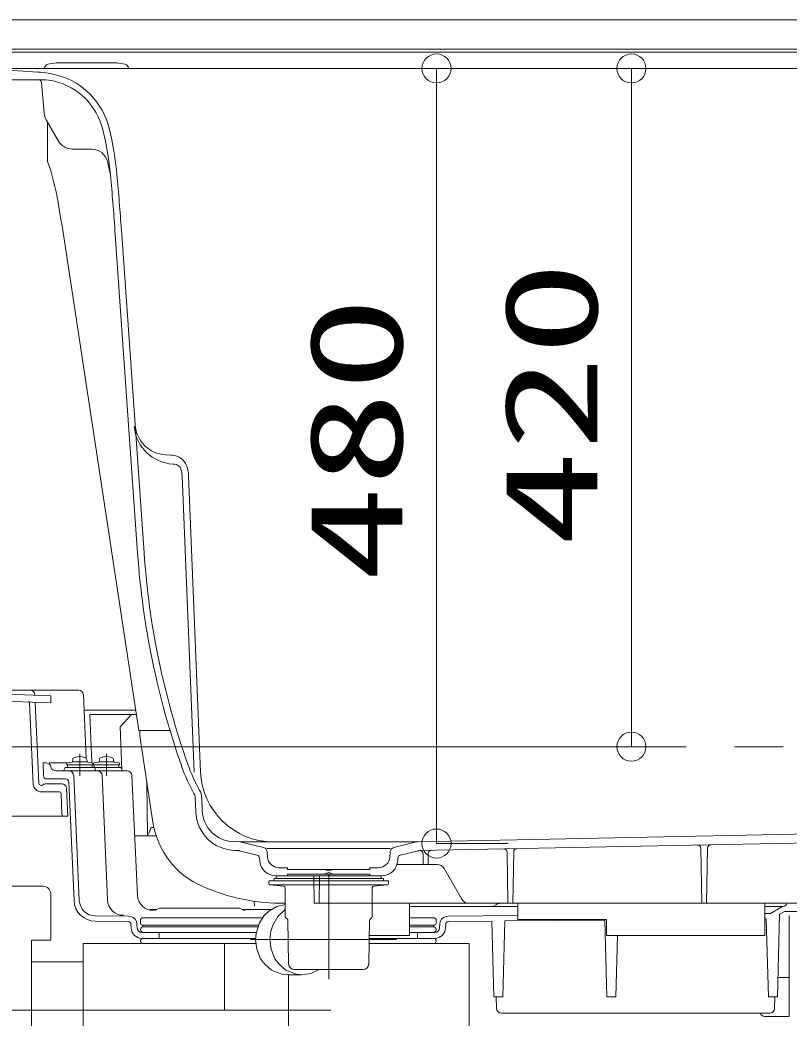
# Model space of a CAD drawing. Units: millimetres on the paper. Extents: x -305 to 305, y -152 to 152.
# Drawn here: x -203.63 to -187.76, y 25.49 to 46.09 of the extents above; entities that cross this region are included whole.
import ezdxf
from ezdxf.enums import TextEntityAlignment as Align

# ---------------------------------------------------------------- set-up
doc = ezdxf.new("R2010")
doc.units = ezdxf.units.MM
doc.linetypes.add('LONG_CHAIN', pattern=[21, 18, -1, 1, -1])
doc.layers.add('0-0_0', color=7, linetype='Continuous', lineweight=9)
doc.layers.add('0-1_VIEW0001', color=7, linetype='Continuous', lineweight=9)
doc.styles.add('ＭＳ ゴシック', font='')
doc.styles.get('ＭＳ ゴシック').set_extended_font_data('MS Gothic')

# ---------------------------------------------------------------- blocks, each defined once
blk = doc.blocks.new('_ORIGIN')
at = {"layer": '0-0_0'}
blk.add_line((0, 0), (-1, 0), dxfattribs=at)
blk.add_circle((0, 0), 0.5, dxfattribs=at)

msp = doc.modelspace()

# ---------------------------------------------------------------- linework, layer by layer
at = {"layer": '0-0_0'}
for p, q in [((-195.438, 45.091), (-195.034, 45.091)), ((-190.229, 45.091), (-191.011, 45.091)), ((-195.034, 29.691), (-195.034, 44.491)), ((-191.011, 31.691), (-191.011, 44.491)), ((-190.754, 31.091), (-191.011, 31.091)), ((-193.557, 29.091), (-195.034, 29.091))]:
    msp.add_line(p, q, dxfattribs=at)
at = {"layer": '0-1_VIEW0001'}
for p, q in [((-178.891, 46.091), (-204.475, 46.091)), ((-179.208, 45.491), (-206.091, 45.491)), ((-179.141, 45.425), (-205.98, 45.425)), ((-203.054, 45.177), (-202.885, 45.209)), ((-201.631, 45.209), (-202.885, 45.209)), ((-201.631, 45.209), (-201.462, 45.177)), ((-179.748, 45.091), (-205.788, 45.091)), ((-203.258, 45.016), (-204.478, 45.091)), ((-203.159, 44.858), (-204.342, 44.858)), ((-203.131, 44.165), (-203.186, 44.797)), ((-202.836, 43.591), (-203.087, 44.027)), ((-202.149, 43.425), (-202.547, 43.425)), ((-201.824, 43.169), (-201.766, 42.925)), ((-201.202, 35.082), (-201.669, 41.749)), ((-201.069, 35.091), (-201.536, 41.758)), ((-200.512, 37.109), (-200.624, 37.115)), ((-200.487, 37.108), (-200.512, 37.109)), ((-200.442, 36.922), (-200.471, 36.924)), ((-200.283, 36.68), (-200.035, 30.562)), ((-200.15, 36.685), (-199.901, 30.567)), ((-202.993, 32.141), (-204.298, 32.187)), ((-203.998, 32.258), (-202.42, 32.258)), ((-203.32, 32.152), (-203.321, 32.162)), ((-202.993, 31.996), (-202.993, 32.141)), ((-202.264, 30.862), (-202.321, 32.162)), ((-203.357, 30.317), (-203.43, 31.993)), ((-203.241, 30.339), (-203.314, 32.008)), ((-202.307, 31.842), (-201.238, 31.842)), ((-202.191, 31.758), (-201.225, 31.758)), ((-202.148, 30.761), (-202.191, 31.758)), ((-201.564, 31.503), (-201.325, 31.758)), ((-201.525, 30.617), (-201.564, 31.503)), ((-203.143, 30.49), (-203.148, 30.758)), ((-203.091, 30.758), (-203.148, 30.758)), ((-203.03, 30.758), (-202.662, 30.758)), ((-202.662, 30.744), (-202.662, 30.714)), ((-202.662, 30.714), (-202.129, 30.714)), ((-202.65, 30.714), (-202.65, 30.658)), ((-202.505, 30.775), (-202.648, 30.76)), ((-202.541, 30.823), (-202.545, 30.775)), ((-202.545, 30.775), (-202.245, 30.775)), ((-202.285, 30.775), (-202.143, 30.76)), ((-202.25, 30.823), (-202.245, 30.775)), ((-202.14, 30.714), (-202.14, 30.658)), ((-202.129, 30.744), (-202.129, 30.714)), ((-202.112, 30.744), (-202.112, 30.714)), ((-202.112, 30.714), (-201.579, 30.714)), ((-202.1, 30.714), (-202.1, 30.658)), ((-201.955, 30.775), (-202.098, 30.76)), ((-201.991, 30.823), (-201.995, 30.775)), ((-201.995, 30.775), (-201.695, 30.775)), ((-201.735, 30.775), (-201.593, 30.76)), ((-201.7, 30.823), (-201.695, 30.775)), ((-201.59, 30.714), (-201.59, 30.658)), ((-201.579, 30.744), (-201.579, 30.714)), ((-202.99, 30.666), (-202.995, 30.684)), ((-201.418, 30.591), (-202.893, 30.591)), ((-202.729, 30.591), (-202.695, 30.658)), ((-201.545, 30.658), (-202.695, 30.658)), ((-202.407, 27.916), (-202.52, 30.496)), ((-202.095, 30.658), (-202.062, 30.591)), ((-201.826, 27.929), (-201.935, 30.496)), ((-201.545, 30.658), (-201.512, 30.591)), ((-201.207, 28.025), (-201.318, 30.496)), ((-202.769, 30.325), (-203.109, 30.325)), ((-202.687, 30.425), (-203.076, 30.425)), ((-202.514, 27.911), (-202.621, 30.361)), ((-201.009, 30.337), (-200.999, 29.248)), ((-202.815, 30.158), (-203.19, 30.158)), ((-202.763, 29.69), (-202.782, 30.126)), ((-202.645, 29.658), (-202.67, 30.229)), ((-200.013, 30.036), (-200.001, 29.746)), ((-199.88, 30.042), (-199.869, 29.77)), ((-202.645, 29.658), (-203.818, 29.658)), ((-200.976, 29.285), (-200.925, 29.425)), ((-200.866, 29.425), (-200.925, 29.425)), ((-195.407, 29.128), (-186.38, 29.309)), ((-200.817, 29.248), (-201.262, 29.248)), ((-199.091, 29.128), (-199.216, 29.131)), ((-198.601, 29.009), (-199.091, 29.128)), ((-199.091, 29.128), (-195.425, 29.128)), ((-195.915, 29.009), (-195.443, 29.124)), ((-195.394, 28.945), (-186.376, 29.126)), ((-199.123, 28.945), (-199.186, 28.947)), ((-198.736, 28.853), (-199.108, 28.943)), ((-195.987, 28.991), (-198.529, 28.991)), ((-198.52, 28.813), (-198.525, 28.917)), ((-195.997, 28.813), (-195.991, 28.917)), ((-195.78, 28.853), (-195.408, 28.943)), ((-195.308, 28.658), (-195.312, 28.88)), ((-195.208, 28.658), (-195.204, 28.885)), ((-193.558, 27.858), (-193.577, 28.915)), ((-193.458, 27.858), (-193.44, 28.92)), ((-189.558, 27.858), (-189.578, 28.995)), ((-189.458, 27.858), (-189.438, 29)), ((-198.683, 28.741), (-198.686, 28.792)), ((-195.848, 28.658), (-195.021, 28.658)), ((-195.833, 28.741), (-195.831, 28.792)), ((-198.108, 28.591), (-198.287, 28.591)), ((-198.108, 28.591), (-198.108, 28.558)), ((-197.258, 28.558), (-198.108, 28.558)), ((-197.358, 28.558), (-197.258, 28.525)), ((-197.358, 28.458), (-197.258, 28.491)), ((-197.158, 28.558), (-197.258, 28.525)), ((-197.258, 28.558), (-196.408, 28.558)), ((-197.158, 28.458), (-197.258, 28.491)), ((-197.258, 28.458), (-196.408, 28.458)), ((-196.408, 28.591), (-196.408, 28.558)), ((-196.408, 28.591), (-196.23, 28.591)), ((-196.408, 28.458), (-196.408, 28.425)), ((-194.511, 27.941), (-194.877, 28.575)), ((-198.494, 28.308), (-198.494, 28.272)), ((-198.474, 28.241), (-197.258, 28.241)), ((-198.464, 28.239), (-198.189, 28.215)), ((-198.391, 28.351), (-198.391, 28.325)), ((-198.374, 28.368), (-197.258, 28.368)), ((-197.258, 28.425), (-198.35, 28.425)), ((-198.341, 28.368), (-198.341, 28.425)), ((-198.341, 28.425), (-197.258, 28.425)), ((-197.558, 27.858), (-197.568, 28.425)), ((-197.458, 27.858), (-197.448, 28.425)), ((-197.258, 28.425), (-196.166, 28.425)), ((-196.175, 28.425), (-197.258, 28.425)), ((-196.142, 28.368), (-197.258, 28.368)), ((-197.258, 28.325), (-196.038, 28.325)), ((-197.258, 28.241), (-196.042, 28.241)), ((-196.052, 28.239), (-196.328, 28.215)), ((-196.175, 28.368), (-196.175, 28.425)), ((-196.125, 28.351), (-196.125, 28.325)), ((-196.021, 28.272), (-196.021, 28.308)), ((-203.158, 28.21), (-210.525, 28.21)), ((-202.991, 28.044), (-202.991, 27.094)), ((-198.158, 28.181), (-198.158, 27.59)), ((-196.358, 27.59), (-196.358, 28.181)), ((-198.792, 27.805), (-198.795, 27.901)), ((-185.458, 27.858), (-197.558, 27.858)), ((-193.874, 27.791), (-193.797, 27.836)), ((-193.358, 27.858), (-193.713, 27.858)), ((-200.959, 27.732), (-200.804, 27.732)), ((-200.856, 27.702), (-200.758, 27.758)), ((-199.091, 27.758), (-200.758, 27.758)), ((-199.091, 27.758), (-198.991, 27.7)), ((-199.043, 27.73), (-198.791, 27.73)), ((-198.791, 27.73), (-198.445, 27.733)), ((-193.358, 27.791), (-195.591, 27.791)), ((-187.891, 27.791), (-188.258, 27.791)), ((-188.142, 27.647), (-188.258, 27.646)), ((-188.142, 27.647), (-187.929, 27.769)), ((-187.998, 25.925), (-187.953, 27.632)), ((-187.953, 27.632), (-187.851, 27.691)), ((-187.851, 27.691), (-186.496, 27.691)), ((-201.399, 27.485), (-202.078, 27.49)), ((-201.388, 27.591), (-202.077, 27.597)), ((-201.388, 27.591), (-201.349, 27.584)), ((-201.335, 27.348), (-201.339, 27.421)), ((-201.212, 27.354), (-201.216, 27.428)), ((-201.141, 27.522), (-201.141, 27.439)), ((-198.627, 27.556), (-201.108, 27.556)), ((-198.71, 27.406), (-201.108, 27.406)), ((-201.091, 27.406), (-201.091, 27.372)), ((-198.147, 27.565), (-198.112, 27.534)), ((-198.101, 27.51), (-198.085, 26.606)), ((-196.415, 27.51), (-196.431, 26.606)), ((-196.369, 27.565), (-196.404, 27.534)), ((-195.075, 27.556), (-195.591, 27.556)), ((-195.075, 27.406), (-195.591, 27.406)), ((-195.091, 27.406), (-195.091, 27.372)), ((-195.041, 27.522), (-195.041, 27.439)), ((-194.967, 27.428), (-194.971, 27.354)), ((-194.844, 27.421), (-194.847, 27.348)), ((-194.795, 27.591), (-194.834, 27.584)), ((-193.358, 27.603), (-194.795, 27.591)), ((-193.894, 27.492), (-194.784, 27.485)), ((-193.894, 27.492), (-193.851, 25.925)), ((-193.665, 25.925), (-193.624, 27.494)), ((-191.561, 27.512), (-193.624, 27.494)), ((-191.561, 27.512), (-191.518, 25.925)), ((-188.228, 27.539), (-188.258, 27.539)), ((-188.228, 27.539), (-188.185, 25.925)), ((-187.758, 27.605), (-187.758, 25.525)), ((-201.112, 27.258), (-198.754, 27.258)), ((-201.091, 27.372), (-198.723, 27.372)), ((-200.758, 27.258), (-200.758, 27.135)), ((-195.591, 27.372), (-195.091, 27.372)), ((-195.591, 27.258), (-195.07, 27.258)), ((-195.425, 27.258), (-195.425, 27.135)), ((-203.391, 27.094), (-203.391, 24.65)), ((-202.991, 27.094), (-203.391, 27.094)), ((-202.325, 27.027), (-198.764, 27.027)), ((-202.325, 27.027), (-202.325, 24.484)), ((-201.112, 27.135), (-198.768, 27.135)), ((-199.412, 27.027), (-199.412, 25.65)), ((-196.424, 27.027), (-194.358, 27.027)), ((-196.422, 27.135), (-195.07, 27.135)), ((-194.358, 27.027), (-194.358, 25.15)), ((-191.331, 25.925), (-191.298, 27.191)), ((-202.325, 26.65), (-203.391, 26.65)), ((-197.808, 26.38), (-198.103, 26.38)), ((-196.548, 26.491), (-197.968, 26.491)), ((-196.577, 26.491), (-197.258, 26.491)), ((-196.577, 26.491), (-196.548, 26.491)), ((-187.988, 26.325), (-187.758, 26.325)), ((-193.665, 25.925), (-193.851, 25.925)), ((-193.8, 25.925), (-193.794, 25.689)), ((-191.331, 25.925), (-191.518, 25.925)), ((-187.998, 25.925), (-188.185, 25.925)), ((-188.049, 25.925), (-188.056, 25.689)), ((-199.412, 25.65), (-202.326, 25.65)), ((-193.694, 25.591), (-188.156, 25.591)), ((-188.258, 25.525), (-187.758, 25.525))]:
    msp.add_line(p, q, dxfattribs=at)
at = {"layer": '0-1_VIEW0001', "color": 2}
for p, q in [((-203.065, 43.989), (-203.065, 43.185)), ((-202.728, 41.615), (-201.175, 31.425)), ((-200.534, 31.425), (-201.175, 31.425)), ((-201.158, 31.425), (-201.158, 31.316)), ((-201.158, 31.316), (-200.887, 29.535)), ((-195.591, 27.858), (-195.591, 27.191)), ((-193.358, 27.858), (-193.358, 27.525)), ((-188.258, 27.858), (-188.258, 27.191)), ((-191.525, 27.525), (-193.358, 27.525)), ((-191.525, 27.525), (-191.525, 27.191)), ((-195.591, 27.191), (-196.425, 27.191)), ((-188.258, 27.191), (-191.525, 27.191))]:
    msp.add_line(p, q, dxfattribs=at)
at = {"layer": '0-1_VIEW0001', "linetype": 'LONG_CHAIN'}
for p, q in [((-147.882, 31.091), (-265.841, 31.091)), ((-202.395, 30.944), (-202.395, 30.486)), ((-201.845, 30.944), (-201.845, 30.486)), ((-197.258, 28.46), (-197.258, 26.295)), ((-198.881, 27.108), (-195.86, 27.108)), ((-198.091, 26.38), (-198.091, 24.183)), ((-197.213, 25.65), (-207.258, 25.65))]:
    msp.add_line(p, q, dxfattribs=at)
at = {"layer": '0-1_VIEW0001'}
for points in [[(-202.993, 31.996), (-203.765, 32.023), (-204.537, 32.05), (-205.308, 32.077)], [(-197.258, 28.458), (-198.108, 28.458), (-198.108, 28.425)], [(-198.478, 28.325), (-198.391, 28.325), (-197.258, 28.325)], [(-198.158, 27.834), (-198.33, 27.793), (-198.494, 27.697), (-198.59, 27.605), (-198.688, 27.455), (-198.758, 27.233), (-198.768, 27.108), (-198.743, 26.911), (-198.663, 26.715), (-198.579, 26.6), (-198.438, 26.479), (-198.224, 26.392), (-198.103, 26.38)], [(-198.158, 27.727), (-198.308, 27.587), (-198.413, 27.408), (-198.454, 27.278), (-198.472, 27.108), (-198.447, 26.911), (-198.367, 26.715), (-198.284, 26.6), (-198.142, 26.479), (-197.928, 26.392), (-197.808, 26.38), (-197.63, 26.406), (-197.454, 26.491)]]:
    msp.add_lwpolyline(points, dxfattribs=at)
for centre, radius, start, end in [((-203.038, 45.091), 0.0867, 100.7843, 180), ((-201.478, 45.091), 0.0867, 360, 79.2157), ((-203.38, 43.02), 2, 74.562, 86.4994), ((-203.247, 43.502), 1.5, 13.68, 74.562), ((-203.253, 44.791), 0.0667, 5, 90), ((-203.159, 43.858), 1, 76.0693, 90), ((-203.247, 43.502), 1.367, 13.68, 76.0693), ((-202.799, 44.194), 0.333, 185, 210), ((-208.267, 42.28), 6.533, 5.3183, 13.68), ((-208.267, 42.28), 6.667, 5.3183, 13.68), ((-202.547, 43.758), 0.333, 210, 270), ((-202.149, 43.091), 0.333, 13.4901, 90), ((-251.414, 38.264), 49.867, 4.0074, 5.3183), ((-251.414, 38.264), 50, 4.0074, 5.3183), ((-200.426, 37.773), 0.85, 184.8947, 267), ((-200.589, 37.781), 0.667, 184.0074, 267), ((-200.504, 36.775), 0.333, 20.5216, 87), ((-200.45, 36.772), 0.15, 17.3063, 87), ((-200.816, 36.658), 0.667, 2.3268, 20.5216), ((-200.816, 36.658), 0.533, 2.3268, 17.3063), ((-184.443, 36.256), 16.8, 184.0074, 199.3682), ((-184.443, 36.256), 16.667, 184.0074, 199.3682), ((-203.421, 32.158), 0.1, 2.5, 90), ((-202.421, 32.158), 0.1, 2.5, 90), ((-203.463, 31.991), 0.0333, 2.5, 90), ((-203.091, 30.658), 0.1, 14.9999, 90), ((-202.645, 30.744), 0.0167, 97.9072, 180), ((-202.488, 30.819), 0.0533, 105.4939, 175.0001), ((-202.395, 30.485), 0.4, 74.5059, 105.494), ((-202.303, 30.819), 0.0533, 4.9996, 74.5057), ((-202.145, 30.744), 0.0167, 0, 82.0928), ((-202.095, 30.744), 0.0167, 97.9072, 180), ((-201.938, 30.819), 0.0533, 105.4939, 175.0001), ((-201.845, 30.485), 0.4, 74.5059, 105.494), ((-201.753, 30.819), 0.0533, 4.9996, 74.5057), ((-201.595, 30.744), 0.0167, 0, 82.0928), ((-197.022, 31.834), 3.333, 199.3682, 209.5075), ((-203.076, 30.491), 0.0667, 181, 270), ((-202.893, 30.691), 0.1, 194.9999, 270), ((-202.62, 30.491), 0.1, 2.5, 90), ((-202.034, 30.491), 0.1, 2.4278, 90), ((-201.418, 30.491), 0.1, 2.566, 90), ((-197.022, 31.834), 3.467, 199.3682, 209.5075), ((-198.403, 30.628), 1.5, 182.3268, 270), ((-203.19, 30.325), 0.167, 182.5, 270), ((-203.191, 30.341), 0.05, 182.5, 314.4153), ((-203.109, 30.258), 0.0667, 90, 134.4153), ((-202.769, 30.225), 0.1, 2.5, 90), ((-202.687, 30.358), 0.0667, 2.5, 90), ((-202.815, 30.125), 0.0333, 2.5, 90), ((-200.213, 30.028), 0.2, 2.3268, 29.5075), ((-200.213, 30.028), 0.333, 2.3268, 29.5075), ((-202.729, 29.691), 0.0333, 182.5, 270), ((-199.169, 29.78), 0.833, 182.3268, 268.8542), ((-199.203, 29.797), 0.667, 182.3268, 268.8542), ((-195.403, 28.962), 0.167, 91.1458, 103.6592), ((-189.645, 28.994), 0.0667, 1, 91.1458), ((-189.372, 28.999), 0.0667, 91.1458, 179), ((-199.124, 28.879), 0.0667, 76.3408, 88.8542), ((-198.752, 28.788), 0.0667, 3, 76.3408), ((-198.625, 28.912), 0.1, 3, 76.3408), ((-195.891, 28.912), 0.1, 103.6592, 177), ((-195.764, 28.788), 0.0667, 103.6592, 177), ((-195.392, 28.879), 0.0667, 91.1458, 103.6592), ((-195.379, 28.879), 0.0667, 1, 91.1458), ((-195.137, 28.884), 0.0667, 91.1458, 179), ((-193.643, 28.914), 0.0667, 1, 91.1458), ((-193.373, 28.919), 0.0667, 91.1458, 179), ((-198.35, 28.758), 0.333, 183, 270), ((-198.287, 28.825), 0.233, 183, 270), ((-196.23, 28.825), 0.233, 270, 357), ((-196.166, 28.758), 0.333, 270, 357), ((-195.021, 28.491), 0.167, 30, 90), ((-198.478, 28.308), 0.0167, 90, 180), ((-198.461, 28.272), 0.0333, 180, 265), ((-198.374, 28.351), 0.0167, 90, 180), ((-196.142, 28.351), 0.0167, 0, 90), ((-196.055, 28.272), 0.0333, 275, 0), ((-196.038, 28.308), 0.0167, 0, 90), ((-203.158, 28.044), 0.167, 0, 90), ((-200.874, 28.04), 0.333, 182.566, 270.1531), ((-198.191, 28.181), 0.0333, 0, 85), ((-196.325, 28.181), 0.0333, 95, 180), ((-202.074, 27.93), 0.44, 182.5, 269.5226), ((-202.074, 27.93), 0.333, 182.5, 269.5226), ((-201.493, 27.943), 0.333, 182.4278, 269.8562), ((-194.367, 28.025), 0.167, 210, 270), ((-193.713, 27.691), 0.167, 90, 119.9999), ((-187.897, 27.887), 0.1, 281.0541, 343.2882), ((-187.846, 27.625), 0.167, 101.0541, 120), ((-201.405, 27.418), 0.0667, 2.4998, 78.69), ((-201.382, 27.42), 0.167, 2.4998, 78.69), ((-201.108, 27.522), 0.0333, 90, 180), ((-201.108, 27.439), 0.0333, 180, 267.4997), ((-198.125, 27.59), 0.0333, 180, 228.7246), ((-198.134, 27.509), 0.0333, 1, 48.7246), ((-196.382, 27.509), 0.0333, 131.2754, 179), ((-196.391, 27.59), 0.0333, 311.2754, 0), ((-195.075, 27.522), 0.0333, 360, 90), ((-195.075, 27.439), 0.0333, 272.5003, 0), ((-194.801, 27.42), 0.167, 101.31, 177.5002), ((-194.778, 27.418), 0.0667, 101.31, 177.5002), ((-201.112, 27.358), 0.223, 182.4998, 270), ((-201.112, 27.358), 0.1, 182.4998, 270), ((-201.084, 27.315), 0.0571, 90, 270), ((-195.099, 27.315), 0.0571, 270, 90), ((-195.07, 27.358), 0.1, 270, 357.5002), ((-195.07, 27.358), 0.223, 270, 357.5002), ((-201.084, 27.078), 0.0571, 90, 242.0392), ((-195.099, 27.078), 0.0571, 297.9608, 90), ((-197.968, 26.608), 0.117, 181, 270), ((-196.548, 26.608), 0.117, 270, 359), ((-193.694, 25.691), 0.1, 181.5, 270), ((-188.258, 25.625), 0.1, 199.472, 270), ((-188.156, 25.691), 0.1, 270, 358.5)]:
    msp.add_arc(centre, radius, start, end, dxfattribs=at)
at = {"layer": '0-1_VIEW0001', "color": 2}
for centre, radius, start, end in [((-207.773, 41.499), 5, 9.5052, 19.7084), ((-251.218, 34.225), 49.05, 8.6653, 9.5052), ((-199.173, 29.796), 1.733, 188.6653, 246.304), ((-198.195, 32.025), 4.167, 246.304, 270.511)]:
    msp.add_arc(centre, radius, start, end, dxfattribs=at)

# ---------------------------------------------------------------- block references
at = {"layer": '0-0_0', "xscale": 0.6, "yscale": 0.6}
for p, rotation in [((-195.034, 45.091), 90), ((-191.011, 45.091), 90), ((-191.011, 31.091), 270), ((-195.034, 29.091), 270)]:
    msp.add_blockref('_ORIGIN', p, dxfattribs=dict(at, rotation=rotation))

# ---------------------------------------------------------------- texts
at = {"layer": '0-0_0', "style": 'ＭＳ ゴシック', "width": 1.5}
for s, p in [('420', (-191.141, 35.235)), ('480', (-195.164, 34.502))]:
    msp.add_text(s, height=1.921, rotation=90, dxfattribs=at).set_placement(p, align=Align.BOTTOM_LEFT)

doc.saveas('drawing.dxf')
